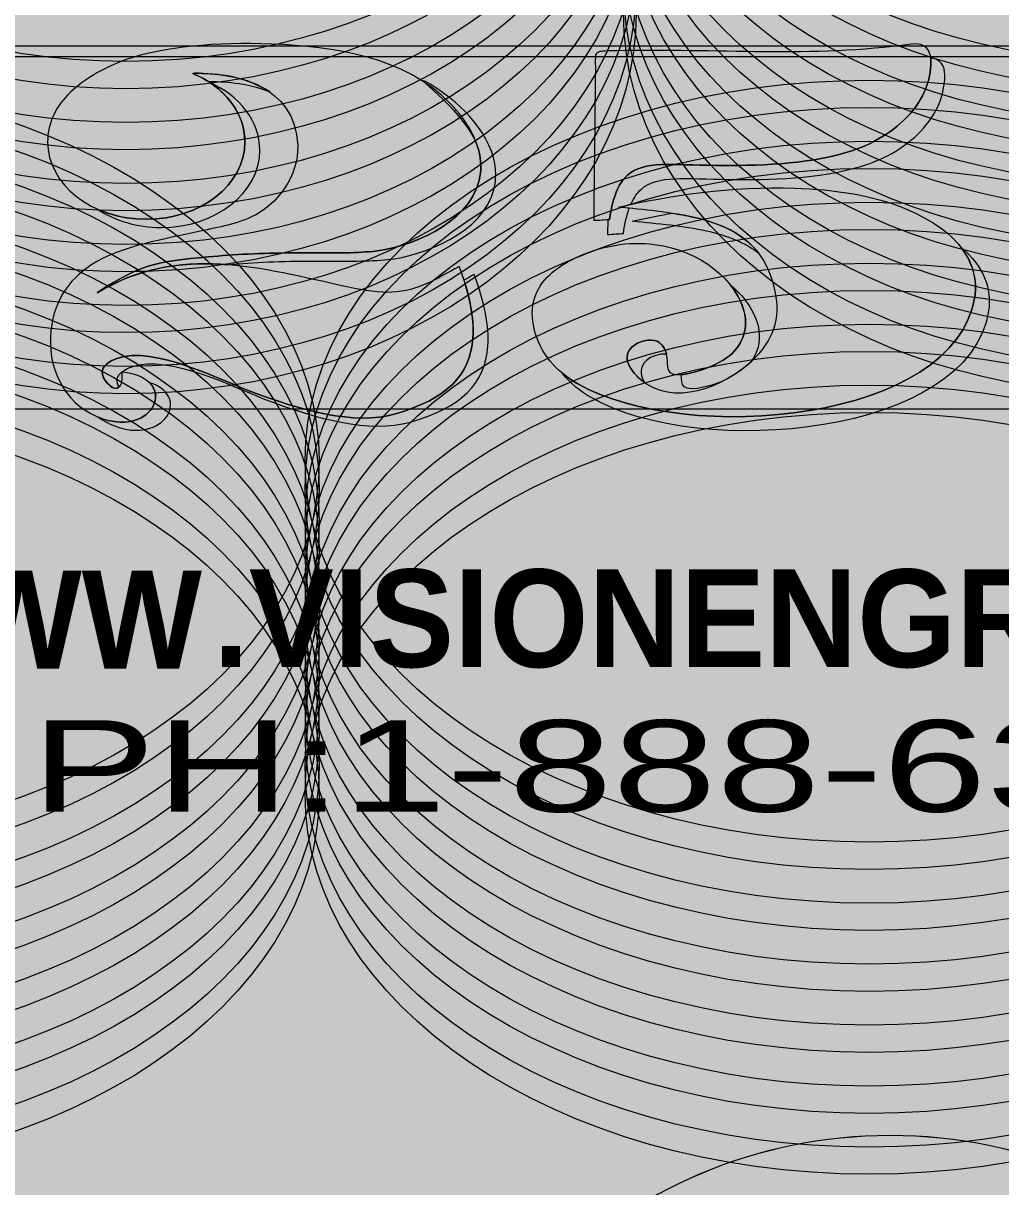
# Model space of a CAD drawing. Header units: inches. Extents: x 0 to 48, y -19.6 to 10.
# Drawn here: x 27.788 to 28.857, y -16.39 to -15.118 of the extents above; entities that cross this region are included whole.
import ezdxf

# ---------------------------------------------------------------- set-up
doc = ezdxf.new("R2010")
doc.units = ezdxf.units.IN
doc.header["$MEASUREMENT"] = 0
doc.layers.add('Layer 1', color=7, linetype='Continuous')

# ---------------------------------------------------------------- blocks, each defined once
blk = doc.blocks.new('block 2')
at = {"layer": 'Layer 1', "color": 254, "lineweight": 18, "true_color": 0xe6e7e8}
for points in [[(27.8997, -15.1602), (28.2081, -15.1602), (28.4581, -14.9738), (28.4581, -14.7438), (28.4581, -14.5138), (28.2081, -14.3273), (27.8997, -14.3273), (27.5913, -14.3273), (27.3413, -14.5138), (27.3413, -14.7438), (27.3413, -14.9738), (27.5913, -15.1602), (27.8997, -15.1602)], [(29.0025, -15.1602), (29.3109, -15.1602), (29.5609, -14.9738), (29.5609, -14.7438), (29.5609, -14.5138), (29.3109, -14.3273), (29.0025, -14.3273), (28.6941, -14.3273), (28.4441, -14.5138), (28.4441, -14.7438), (28.4441, -14.9738), (28.6941, -15.1602), (29.0025, -15.1602)], [(27.8997, -15.19), (28.2081, -15.19), (28.4581, -15.0036), (28.4581, -14.7736), (28.4581, -14.5436), (28.2081, -14.3571), (27.8997, -14.3571), (27.5913, -14.3571), (27.3413, -14.5436), (27.3413, -14.7736), (27.3413, -15.0036), (27.5913, -15.19), (27.8997, -15.19)], [(29.0025, -15.19), (29.3109, -15.19), (29.5609, -15.0036), (29.5609, -14.7736), (29.5609, -14.5436), (29.3109, -14.3571), (29.0025, -14.3571), (28.6941, -14.3571), (28.4441, -14.5436), (28.4441, -14.7736), (28.4441, -15.0036), (28.6941, -15.19), (29.0025, -15.19)], [(27.8997, -15.2269), (28.2081, -15.2269), (28.4581, -15.0405), (28.4581, -14.8104), (28.4581, -14.5804), (28.2081, -14.394), (27.8997, -14.394), (27.5913, -14.394), (27.3413, -14.5804), (27.3413, -14.8104), (27.3413, -15.0405), (27.5913, -15.2269), (27.8997, -15.2269)], [(29.0025, -15.2269), (29.3109, -15.2269), (29.5609, -15.0405), (29.5609, -14.8104), (29.5609, -14.5804), (29.3109, -14.394), (29.0025, -14.394), (28.6941, -14.394), (28.4441, -14.5804), (28.4441, -14.8104), (28.4441, -15.0405), (28.6941, -15.2269), (29.0025, -15.2269)], [(27.8997, -15.2567), (28.2081, -15.2567), (28.4581, -15.0703), (28.4581, -14.8402), (28.4581, -14.6102), (28.2081, -14.4238), (27.8997, -14.4238), (27.5913, -14.4238), (27.3413, -14.6102), (27.3413, -14.8402), (27.3413, -15.0703), (27.5913, -15.2567), (27.8997, -15.2567)], [(29.0025, -15.2567), (29.3109, -15.2567), (29.5609, -15.0703), (29.5609, -14.8402), (29.5609, -14.6102), (29.3109, -14.4238), (29.0025, -14.4238), (28.6941, -14.4238), (28.4441, -14.6102), (28.4441, -14.8402), (28.4441, -15.0703), (28.6941, -15.2567), (29.0025, -15.2567)], [(27.8997, -15.2936), (28.2081, -15.2936), (28.4581, -15.1071), (28.4581, -14.8771), (28.4581, -14.6471), (28.2081, -14.4607), (27.8997, -14.4607), (27.5913, -14.4607), (27.3413, -14.6471), (27.3413, -14.8771), (27.3413, -15.1071), (27.5913, -15.2936), (27.8997, -15.2936)], [(29.0025, -15.2936), (29.3109, -15.2936), (29.5609, -15.1071), (29.5609, -14.8771), (29.5609, -14.6471), (29.3109, -14.4607), (29.0025, -14.4607), (28.6941, -14.4607), (28.4441, -14.6471), (28.4441, -14.8771), (28.4441, -15.1071), (28.6941, -15.2936), (29.0025, -15.2936)], [(27.8997, -15.3234), (28.2081, -15.3234), (28.4581, -15.1369), (28.4581, -14.9069), (28.4581, -14.6769), (28.2081, -14.4904), (27.8997, -14.4904), (27.5913, -14.4904), (27.3413, -14.6769), (27.3413, -14.9069), (27.3413, -15.1369), (27.5913, -15.3234), (27.8997, -15.3234)], [(29.0025, -15.3234), (29.3109, -15.3234), (29.5609, -15.1369), (29.5609, -14.9069), (29.5609, -14.6769), (29.3109, -14.4904), (29.0025, -14.4904), (28.6941, -14.4904), (28.4441, -14.6769), (28.4441, -14.9069), (28.4441, -15.1369), (28.6941, -15.3234), (29.0025, -15.3234)], [(27.8997, -15.3603), (28.2081, -15.3603), (28.4581, -15.1738), (28.4581, -14.9438), (28.4581, -14.7138), (28.2081, -14.5273), (27.8997, -14.5273), (27.5913, -14.5273), (27.3413, -14.7138), (27.3413, -14.9438), (27.3413, -15.1738), (27.5913, -15.3603), (27.8997, -15.3603)], [(29.0025, -15.3603), (29.3109, -15.3603), (29.5609, -15.1738), (29.5609, -14.9438), (29.5609, -14.7138), (29.3109, -14.5273), (29.0025, -14.5273), (28.6941, -14.5273), (28.4441, -14.7138), (28.4441, -14.9438), (28.4441, -15.1738), (28.6941, -15.3603), (29.0025, -15.3603)], [(27.8997, -15.3901), (28.2081, -15.3901), (28.4581, -15.2036), (28.4581, -14.9736), (28.4581, -14.7436), (28.2081, -14.5571), (27.8997, -14.5571), (27.5913, -14.5571), (27.3413, -14.7436), (27.3413, -14.9736), (27.3413, -15.2036), (27.5913, -15.3901), (27.8997, -15.3901)], [(29.0025, -15.3901), (29.3109, -15.3901), (29.5609, -15.2036), (29.5609, -14.9736), (29.5609, -14.7436), (29.3109, -14.5571), (29.0025, -14.5571), (28.6941, -14.5571), (28.4441, -14.7436), (28.4441, -14.9736), (28.4441, -15.2036), (28.6941, -15.3901), (29.0025, -15.3901)], [(27.8997, -15.4269), (28.2081, -15.4269), (28.4581, -15.2405), (28.4581, -15.0105), (28.4581, -14.7805), (28.2081, -14.594), (27.8997, -14.594), (27.5913, -14.594), (27.3413, -14.7805), (27.3413, -15.0105), (27.3413, -15.2405), (27.5913, -15.4269), (27.8997, -15.4269)], [(29.0025, -15.4269), (29.3109, -15.4269), (29.5609, -15.2405), (29.5609, -15.0105), (29.5609, -14.7805), (29.3109, -14.594), (29.0025, -14.594), (28.6941, -14.594), (28.4441, -14.7805), (28.4441, -15.0105), (28.4441, -15.2405), (28.6941, -15.4269), (29.0025, -15.4269)], [(27.8997, -15.4567), (28.2081, -15.4567), (28.4581, -15.2703), (28.4581, -15.0403), (28.4581, -14.8103), (28.2081, -14.6238), (27.8997, -14.6238), (27.5913, -14.6238), (27.3413, -14.8103), (27.3413, -15.0403), (27.3413, -15.2703), (27.5913, -15.4567), (27.8997, -15.4567)], [(29.0025, -15.4567), (29.3109, -15.4567), (29.5609, -15.2703), (29.5609, -15.0403), (29.5609, -14.8103), (29.3109, -14.6238), (29.0025, -14.6238), (28.6941, -14.6238), (28.4441, -14.8103), (28.4441, -15.0403), (28.4441, -15.2703), (28.6941, -15.4567), (29.0025, -15.4567)], [(27.8997, -15.4936), (28.2081, -15.4936), (28.4581, -15.3072), (28.4581, -15.0772), (28.4581, -14.8472), (28.2081, -14.6607), (27.8997, -14.6607), (27.5913, -14.6607), (27.3413, -14.8472), (27.3413, -15.0772), (27.3413, -15.3072), (27.5913, -15.4936), (27.8997, -15.4936)], [(29.0025, -15.4936), (29.3109, -15.4936), (29.5609, -15.3072), (29.5609, -15.0772), (29.5609, -14.8472), (29.3109, -14.6607), (29.0025, -14.6607), (28.6941, -14.6607), (28.4441, -14.8472), (28.4441, -15.0772), (28.4441, -15.3072), (28.6941, -15.4936), (29.0025, -15.4936)], [(27.8997, -15.5234), (28.2081, -15.5234), (28.4581, -15.337), (28.4581, -15.1069), (28.4581, -14.8769), (28.2081, -14.6905), (27.8997, -14.6905), (27.5913, -14.6905), (27.3413, -14.8769), (27.3413, -15.1069), (27.3413, -15.337), (27.5913, -15.5234), (27.8997, -15.5234)], [(29.0025, -15.5234), (29.3109, -15.5234), (29.5609, -15.337), (29.5609, -15.1069), (29.5609, -14.8769), (29.3109, -14.6905), (29.0025, -14.6905), (28.6941, -14.6905), (28.4441, -14.8769), (28.4441, -15.1069), (28.4441, -15.337), (28.6941, -15.5234), (29.0025, -15.5234)], [(27.4942, -16.0137), (27.835, -16.0137), (28.1113, -15.8272), (28.1113, -15.5972), (28.1113, -15.3672), (27.835, -15.1807), (27.4942, -15.1807), (27.1534, -15.1807), (26.8771, -15.3672), (26.8771, -15.5972), (26.8771, -15.8272), (27.1534, -16.0137), (27.4942, -16.0137)], [(28.7129, -16.0137), (29.0537, -16.0137), (29.3299, -15.8272), (29.3299, -15.5972), (29.3299, -15.3672), (29.0537, -15.1807), (28.7129, -15.1807), (28.3721, -15.1807), (28.0958, -15.3672), (28.0958, -15.5972), (28.0958, -15.8272), (28.3721, -16.0137), (28.7129, -16.0137)], [(27.4942, -16.0435), (27.835, -16.0435), (28.1113, -15.857), (28.1113, -15.627), (28.1113, -15.397), (27.835, -15.2105), (27.4942, -15.2105), (27.1534, -15.2105), (26.8771, -15.397), (26.8771, -15.627), (26.8771, -15.857), (27.1534, -16.0435), (27.4942, -16.0435)], [(28.7129, -16.0435), (29.0537, -16.0435), (29.3299, -15.857), (29.3299, -15.627), (29.3299, -15.397), (29.0537, -15.2105), (28.7129, -15.2105), (28.3721, -15.2105), (28.0958, -15.397), (28.0958, -15.627), (28.0958, -15.857), (28.3721, -16.0435), (28.7129, -16.0435)], [(27.4942, -16.0804), (27.835, -16.0804), (28.1113, -15.8939), (28.1113, -15.6639), (28.1113, -15.4339), (27.835, -15.2474), (27.4942, -15.2474), (27.1534, -15.2474), (26.8771, -15.4339), (26.8771, -15.6639), (26.8771, -15.8939), (27.1534, -16.0804), (27.4942, -16.0804)], [(28.7129, -16.0804), (29.0537, -16.0804), (29.3299, -15.8939), (29.3299, -15.6639), (29.3299, -15.4339), (29.0537, -15.2474), (28.7129, -15.2474), (28.3721, -15.2474), (28.0958, -15.4339), (28.0958, -15.6639), (28.0958, -15.8939), (28.3721, -16.0804), (28.7129, -16.0804)], [(27.4942, -16.1101), (27.835, -16.1101), (28.1113, -15.9237), (28.1113, -15.6937), (28.1113, -15.4637), (27.835, -15.2772), (27.4942, -15.2772), (27.1534, -15.2772), (26.8771, -15.4637), (26.8771, -15.6937), (26.8771, -15.9237), (27.1534, -16.1101), (27.4942, -16.1101)], [(28.7129, -16.1101), (29.0537, -16.1101), (29.3299, -15.9237), (29.3299, -15.6937), (29.3299, -15.4637), (29.0537, -15.2772), (28.7129, -15.2772), (28.3721, -15.2772), (28.0958, -15.4637), (28.0958, -15.6937), (28.0958, -15.9237), (28.3721, -16.1101), (28.7129, -16.1101)], [(27.4942, -16.147), (27.835, -16.147), (28.1113, -15.9606), (28.1113, -15.7306), (28.1113, -15.5006), (27.835, -15.3141), (27.4942, -15.3141), (27.1534, -15.3141), (26.8771, -15.5006), (26.8771, -15.7306), (26.8771, -15.9606), (27.1534, -16.147), (27.4942, -16.147)], [(28.7129, -16.147), (29.0537, -16.147), (29.3299, -15.9606), (29.3299, -15.7306), (29.3299, -15.5006), (29.0537, -15.3141), (28.7129, -15.3141), (28.3721, -15.3141), (28.0958, -15.5006), (28.0958, -15.7306), (28.0958, -15.9606), (28.3721, -16.147), (28.7129, -16.147)], [(27.4942, -16.1768), (27.835, -16.1768), (28.1113, -15.9904), (28.1113, -15.7604), (28.1113, -15.5303), (27.835, -15.3439), (27.4942, -15.3439), (27.1534, -15.3439), (26.8771, -15.5303), (26.8771, -15.7604), (26.8771, -15.9904), (27.1534, -16.1768), (27.4942, -16.1768)], [(28.7129, -16.1768), (29.0537, -16.1768), (29.3299, -15.9904), (29.3299, -15.7604), (29.3299, -15.5303), (29.0537, -15.3439), (28.7129, -15.3439), (28.3721, -15.3439), (28.0958, -15.5303), (28.0958, -15.7604), (28.0958, -15.9904), (28.3721, -16.1768), (28.7129, -16.1768)], [(27.4942, -16.2137), (27.835, -16.2137), (28.1113, -16.0272), (28.1113, -15.7972), (28.1113, -15.5672), (27.835, -15.3808), (27.4942, -15.3808), (27.1534, -15.3808), (26.8771, -15.5672), (26.8771, -15.7972), (26.8771, -16.0272), (27.1534, -16.2137), (27.4942, -16.2137)], [(28.7129, -16.2137), (29.0537, -16.2137), (29.3299, -16.0272), (29.3299, -15.7972), (29.3299, -15.5672), (29.0537, -15.3808), (28.7129, -15.3808), (28.3721, -15.3808), (28.0958, -15.5672), (28.0958, -15.7972), (28.0958, -16.0272), (28.3721, -16.2137), (28.7129, -16.2137)], [(27.4942, -16.2435), (27.835, -16.2435), (28.1113, -16.057), (28.1113, -15.827), (28.1113, -15.597), (27.835, -15.4106), (27.4942, -15.4106), (27.1534, -15.4106), (26.8771, -15.597), (26.8771, -15.827), (26.8771, -16.057), (27.1534, -16.2435), (27.4942, -16.2435)], [(28.7129, -16.2435), (29.0537, -16.2435), (29.3299, -16.057), (29.3299, -15.827), (29.3299, -15.597), (29.0537, -15.4106), (28.7129, -15.4106), (28.3721, -15.4106), (28.0958, -15.597), (28.0958, -15.827), (28.0958, -16.057), (28.3721, -16.2435), (28.7129, -16.2435)], [(27.4942, -16.2804), (27.835, -16.2804), (28.1113, -16.0939), (28.1113, -15.8639), (28.1113, -15.6339), (27.835, -15.4475), (27.4942, -15.4475), (27.1534, -15.4475), (26.8771, -15.6339), (26.8771, -15.8639), (26.8771, -16.0939), (27.1534, -16.2804), (27.4942, -16.2804)], [(28.7129, -16.2804), (29.0537, -16.2804), (29.3299, -16.0939), (29.3299, -15.8639), (29.3299, -15.6339), (29.0537, -15.4475), (28.7129, -15.4475), (28.3721, -15.4475), (28.0958, -15.6339), (28.0958, -15.8639), (28.0958, -16.0939), (28.3721, -16.2804), (28.7129, -16.2804)], [(27.4942, -16.3102), (27.835, -16.3102), (28.1113, -16.1237), (28.1113, -15.8937), (28.1113, -15.6637), (27.835, -15.4772), (27.4942, -15.4772), (27.1534, -15.4772), (26.8771, -15.6637), (26.8771, -15.8937), (26.8771, -16.1237), (27.1534, -16.3102), (27.4942, -16.3102)], [(28.7129, -16.3102), (29.0537, -16.3102), (29.3299, -16.1237), (29.3299, -15.8937), (29.3299, -15.6637), (29.0537, -15.4772), (28.7129, -15.4772), (28.3721, -15.4772), (28.0958, -15.6637), (28.0958, -15.8937), (28.0958, -16.1237), (28.3721, -16.3102), (28.7129, -16.3102)], [(27.4942, -16.3471), (27.835, -16.3471), (28.1113, -16.1606), (28.1113, -15.9306), (28.1113, -15.7006), (27.835, -15.5141), (27.4942, -15.5141), (27.1534, -15.5141), (26.8771, -15.7006), (26.8771, -15.9306), (26.8771, -16.1606), (27.1534, -16.3471), (27.4942, -16.3471)], [(28.7129, -16.3471), (29.0537, -16.3471), (29.3299, -16.1606), (29.3299, -15.9306), (29.3299, -15.7006), (29.0537, -15.5141), (28.7129, -15.5141), (28.3721, -15.5141), (28.0958, -15.7006), (28.0958, -15.9306), (28.0958, -16.1606), (28.3721, -16.3471), (28.7129, -16.3471)], [(27.4942, -16.3768), (27.835, -16.3768), (28.1113, -16.1904), (28.1113, -15.9604), (28.1113, -15.7304), (27.835, -15.5439), (27.4942, -15.5439), (27.1534, -15.5439), (26.8771, -15.7304), (26.8771, -15.9604), (26.8771, -16.1904), (27.1534, -16.3768), (27.4942, -16.3768)], [(28.7129, -16.3768), (29.0537, -16.3768), (29.3299, -16.1904), (29.3299, -15.9604), (29.3299, -15.7304), (29.0537, -15.5439), (28.7129, -15.5439), (28.3721, -15.5439), (28.0958, -15.7304), (28.0958, -15.9604), (28.0958, -16.1904), (28.3721, -16.3768), (28.7129, -16.3768)]]:
    blk.add_open_spline(points, degree=3, knots=[0, 0, 0, 0, 1, 1, 1, 2, 2, 2, 3, 3, 3, 4, 4, 4, 4], dxfattribs=at)
at = {"layer": 'Layer 1', "lineweight": 0}
blk.add_open_spline([(27.7048, -15.1436), (27.7048, -15.1436), (35.7181, -15.1436), (35.7181, -15.1436), (35.9061, -15.1436), (36.0599, -15.2954), (36.0599, -15.4808), (36.0599, -15.4808), (36.0599, -15.8772), (36.0599, -15.8772), (36.0599, -15.6917), (35.9061, -15.54), (35.7181, -15.54), (35.7181, -15.54), (27.7048, -15.54), (27.7048, -15.54), (27.5168, -15.54), (27.3631, -15.6917), (27.3631, -15.8772), (27.3631, -15.8772), (27.3631, -15.4808), (27.3631, -15.4808), (27.3631, -15.2954), (27.5168, -15.1436), (27.7048, -15.1436)], degree=3, knots=[0, 0, 0, 0, 1, 1, 1, 2, 2, 2, 3, 3, 3, 4, 4, 4, 5, 5, 5, 6, 6, 6, 7, 7, 7, 8, 8, 8, 8], dxfattribs=at)

msp = doc.modelspace()

# ---------------------------------------------------------------- hatches: boundary and pattern name
at = {"layer": 'Layer 1', "true_color": 0x004723}
h = msp.add_hatch(color=118, dxfattribs=at)
edge = h.paths.add_edge_path()
edge.add_spline(control_points=[(27.2193, -14.9493), (30.2141, -14.9493), (33.2089, -14.9493), (36.2037, -14.9493), (36.3793, -16.1538), (36.379, -17.4149), (36.2037, -18.7311), (33.2089, -18.7311), (30.2141, -18.7311), (27.2193, -18.7311), (27.044, -17.4149), (27.0437, -16.1538), (27.2193, -14.9493)], knot_values=[0, 0, 0, 0, 0.013889, 0.013889, 0.013889, 0.027778, 0.027778, 0.027778, 0.041667, 0.041667, 0.041667, 0.055556, 0.055556, 0.055556, 0.055556], degree=3, periodic=0)
edge.add_line((27.2193, -14.9493), (27.2193, -14.9493))
h = msp.add_hatch(color=118, dxfattribs=at)
edge = h.paths.add_edge_path()
edge.add_spline(control_points=[(27.7048, -15.1436), (27.7048, -15.1436), (35.7181, -15.1436), (35.7181, -15.1436), (35.9061, -15.1436), (36.0599, -15.2954), (36.0599, -15.4808), (36.0599, -15.4808), (36.0599, -15.8772), (36.0599, -15.8772), (36.0599, -15.6917), (35.9061, -15.54), (35.7181, -15.54), (35.7181, -15.54), (27.7048, -15.54), (27.7048, -15.54), (27.5168, -15.54), (27.3631, -15.6917), (27.3631, -15.8772), (27.3631, -15.8772), (27.3631, -15.4808), (27.3631, -15.4808), (27.3631, -15.2954), (27.5168, -15.1436), (27.7048, -15.1436)], knot_values=[0, 0, 0, 0, 0.013889, 0.013889, 0.013889, 0.027778, 0.027778, 0.027778, 0.041667, 0.041667, 0.041667, 0.055556, 0.055556, 0.055556, 0.069444, 0.069444, 0.069444, 0.083333, 0.083333, 0.083333, 0.097222, 0.097222, 0.097222, 0.111111, 0.111111, 0.111111, 0.111111], degree=3, periodic=0)
edge.add_line((27.7048, -15.1436), (27.7048, -15.1436))
at = {"layer": 'Layer 1', "true_color": 0xe6e7e8}
h = msp.add_hatch(color=254, dxfattribs=at)
edge = h.paths.add_edge_path()
edge.add_spline(control_points=[(27.4102, -15.1551), (30.2777, -15.1551), (33.1452, -15.1551), (36.0127, -15.1551), (36.1809, -16.2286), (36.1806, -17.3523), (36.0127, -18.5253), (33.1452, -18.5253), (30.2777, -18.5253), (27.4102, -18.5253), (27.2423, -17.3523), (27.242, -16.2286), (27.4102, -15.1551)], knot_values=[0, 0, 0, 0, 0.013889, 0.013889, 0.013889, 0.027778, 0.027778, 0.027778, 0.041667, 0.041667, 0.041667, 0.055556, 0.055556, 0.055556, 0.055556], degree=3, periodic=0)
edge.add_line((27.4102, -15.1551), (27.4102, -15.1551))
at = {"layer": 'Layer 1', "true_color": 0x231f20}
h = msp.add_hatch(color=250, dxfattribs=at)
edge = h.paths.add_edge_path()
edge.add_spline(control_points=[(28.4969, -15.3261), (28.4817, -15.3288), (28.4672, -15.3318), (28.4538, -15.3349), (28.4819, -15.3378), (28.5099, -15.3401), (28.535, -15.3457), (28.557, -15.3505), (28.5768, -15.3579), (28.5924, -15.3703), (28.5756, -15.3481), (28.5498, -15.3369), (28.5199, -15.3303), (28.5125, -15.3286), (28.5048, -15.3273), (28.4969, -15.3261)], knot_values=[0, 0, 0, 0, 1, 1, 1, 2, 2, 2, 3, 3, 3, 4, 4, 4, 5, 5, 5, 5], degree=3, periodic=1)
edge = h.paths.add_edge_path()
edge.add_spline(control_points=[(28.3775, -15.5012), (28.386, -15.5122), (28.3969, -15.521), (28.4095, -15.5281), (28.5278, -15.5955), (28.8224, -15.5702), (28.8436, -15.433), (28.8473, -15.4087), (28.8383, -15.384), (28.813, -15.3629), (28.8267, -15.3802), (28.8313, -15.399), (28.8284, -15.4176), (28.8073, -15.5548), (28.5126, -15.5801), (28.3944, -15.5127), (28.3883, -15.5093), (28.3827, -15.5055), (28.3775, -15.5012)], knot_values=[0, 0, 0, 0, 1, 1, 1, 2, 2, 2, 3, 3, 3, 4, 4, 4, 5, 5, 5, 6, 6, 6, 6], degree=3, periodic=1)
edge = h.paths.add_edge_path()
edge.add_spline(control_points=[(28.5334, -15.5161), (28.5391, -15.5147), (28.5448, -15.513), (28.5502, -15.511), (28.5604, -15.5061), (28.57, -15.4999), (28.5782, -15.4933), (28.58, -15.4919), (28.5817, -15.4904), (28.5834, -15.4888), (28.5913, -15.4786), (28.594, -15.4667), (28.5923, -15.4545), (28.5899, -15.4371), (28.5787, -15.4192), (28.5614, -15.4047), (28.57, -15.4156), (28.5756, -15.4275), (28.5772, -15.4391), (28.5797, -15.4571), (28.5727, -15.4745), (28.5533, -15.4867), (28.5431, -15.4931), (28.5308, -15.4977), (28.5183, -15.5006), (28.5139, -15.5017), (28.5103, -15.5023), (28.5073, -15.5026), (28.508, -15.5138), (28.5071, -15.5224), (28.5334, -15.5161)], knot_values=[0, 0, 0, 0, 1, 1, 1, 2, 2, 2, 3, 3, 3, 4, 4, 4, 5, 5, 5, 6, 6, 6, 7, 7, 7, 8, 8, 8, 9, 9, 9, 10, 10, 10, 10], degree=3, periodic=1)
edge = h.paths.add_edge_path()
edge.add_spline(control_points=[(28.4267, -15.3493), (28.4267, -15.3493), (28.4269, -15.333), (28.4269, -15.333), (28.4269, -15.333), (28.429, -15.3329), (28.429, -15.3329), (28.431, -15.319), (28.4338, -15.3082), (28.4376, -15.2999), (28.4406, -15.2933), (28.4443, -15.2883), (28.4486, -15.2844), (28.4666, -15.2685), (28.4967, -15.2734), (28.5447, -15.2738), (28.5891, -15.2742), (28.6428, -15.2733), (28.6888, -15.2595), (28.7157, -15.2515), (28.7407, -15.2369), (28.7578, -15.2173), (28.7718, -15.2012), (28.7805, -15.1818), (28.7805, -15.1599), (28.7805, -15.1587), (28.7805, -15.1576), (28.7803, -15.1565), (28.7914, -15.1573), (28.7957, -15.1655), (28.7957, -15.1753), (28.7956, -15.1972), (28.7869, -15.2167), (28.7729, -15.2327), (28.7558, -15.2523), (28.7308, -15.2669), (28.7039, -15.275), (28.6579, -15.2887), (28.6042, -15.2897), (28.5598, -15.2892), (28.5119, -15.2888), (28.4818, -15.2839), (28.4638, -15.2998), (28.4594, -15.3037), (28.4558, -15.3087), (28.4528, -15.3153), (28.4528, -15.3153), (28.4522, -15.3164), (28.4522, -15.3164), (28.4476, -15.3174), (28.443, -15.3185), (28.4386, -15.3195), (28.4386, -15.3195), (28.4505, -15.3207), (28.4505, -15.3207), (28.4478, -15.3281), (28.4457, -15.3372), (28.4441, -15.3484), (28.4414, -15.3484), (28.4386, -15.3486), (28.4359, -15.3488), (28.4328, -15.349), (28.4298, -15.3493), (28.4267, -15.3493)], knot_values=[0, 0, 0, 0, 1, 1, 1, 2, 2, 2, 3, 3, 3, 4, 4, 4, 5, 5, 5, 6, 6, 6, 7, 7, 7, 8, 8, 8, 9, 9, 9, 10, 10, 10, 11, 11, 11, 12, 12, 12, 13, 13, 13, 14, 14, 14, 15, 15, 15, 16, 16, 16, 17, 17, 17, 18, 18, 18, 19, 19, 19, 20, 20, 20, 21, 21, 21, 21], degree=3, periodic=1)
edge = h.paths.add_edge_path()
edge.add_spline(control_points=[(28.4673, -15.5114), (28.4541, -15.4907), (28.477, -15.4788), (28.4912, -15.4802), (28.4902, -15.4757), (28.4881, -15.4712), (28.4833, -15.4674), (28.472, -15.4584), (28.4313, -15.4727), (28.456, -15.5011), (28.4595, -15.5052), (28.4633, -15.5086), (28.4673, -15.5114)], knot_values=[0, 0, 0, 0, 0.013889, 0.013889, 0.013889, 0.027778, 0.027778, 0.027778, 0.041667, 0.041667, 0.041667, 0.055556, 0.055556, 0.055556, 0.055556], degree=3, periodic=0)
edge.add_line((28.4673, -15.5114), (28.4673, -15.5114))
h = msp.add_hatch(color=250, dxfattribs=at)
edge = h.paths.add_edge_path()
edge.add_spline(control_points=[(27.9256, -15.5114), (27.9476, -15.518), (27.9526, -15.5335), (27.946, -15.5459), (27.939, -15.5592), (27.9184, -15.5689), (27.8913, -15.56), (27.8834, -15.5574), (27.8762, -15.5537), (27.8698, -15.5492), (27.8715, -15.5499), (27.8732, -15.5505), (27.875, -15.5511), (27.9021, -15.56), (27.9226, -15.5503), (27.9297, -15.537), (27.9341, -15.5286), (27.9333, -15.5189), (27.9256, -15.5114)], knot_values=[0, 0, 0, 0, 1, 1, 1, 2, 2, 2, 3, 3, 3, 4, 4, 4, 5, 5, 5, 6, 6, 6, 6], degree=3, periodic=1)
edge = h.paths.add_edge_path()
edge.add_spline(control_points=[(28.2697, -15.3993), (28.2734, -15.3973), (28.2771, -15.3952), (28.281, -15.3932), (28.2921, -15.4238), (28.2973, -15.4496), (28.2959, -15.4714), (28.2932, -15.5121), (28.2669, -15.5384), (28.2111, -15.5544), (28.1661, -15.5673), (28.1076, -15.5506), (28.0512, -15.5293), (28.0233, -15.5187), (27.9462, -15.4791), (27.9063, -15.4939), (27.9003, -15.4961), (27.8877, -15.5021), (27.8905, -15.5116), (27.8909, -15.513), (27.8916, -15.5146), (27.8924, -15.5161), (27.8871, -15.5216), (27.8766, -15.5111), (27.8741, -15.5026), (27.8713, -15.4932), (27.8839, -15.4871), (27.8899, -15.4849), (27.9298, -15.4702), (28.0069, -15.5098), (28.0348, -15.5204), (28.0912, -15.5417), (28.1497, -15.5584), (28.1947, -15.5455), (28.2505, -15.5295), (28.2768, -15.5032), (28.2795, -15.4624), (28.2807, -15.4444), (28.2773, -15.4234), (28.2697, -15.3993)], knot_values=[0, 0, 0, 0, 1, 1, 1, 2, 2, 2, 3, 3, 3, 4, 4, 4, 5, 5, 5, 6, 6, 6, 7, 7, 7, 8, 8, 8, 9, 9, 9, 10, 10, 10, 11, 11, 11, 12, 12, 12, 13, 13, 13, 13], degree=3, periodic=1)
edge = h.paths.add_edge_path()
edge.add_spline(control_points=[(28.2276, -15.1822), (28.2537, -15.1962), (28.2921, -15.2281), (28.3019, -15.2653), (28.3051, -15.2777), (28.3051, -15.289), (28.3027, -15.2993), (28.291, -15.3479), (28.2243, -15.373), (28.1864, -15.3768), (28.1649, -15.3789), (28.1437, -15.3784), (28.112, -15.3784), (28.0752, -15.3784), (28.0461, -15.3793), (28.017, -15.3819), (28.017, -15.3819), (28.0112, -15.3824), (28.0112, -15.3824), (27.9632, -15.3786), (27.9163, -15.3846), (27.8683, -15.4132), (27.9199, -15.3784), (27.9406, -15.3784), (28.0006, -15.373), (28.0297, -15.3704), (28.0588, -15.3695), (28.0957, -15.3695), (28.1274, -15.3695), (28.1485, -15.37), (28.17, -15.3678), (28.2079, -15.3641), (28.2746, -15.339), (28.2863, -15.2904), (28.2887, -15.2801), (28.2888, -15.2688), (28.2855, -15.2564), (28.2755, -15.2184), (28.2119, -15.1738), (28.2276, -15.1822)], knot_values=[0, 0, 0, 0, 1, 1, 1, 2, 2, 2, 3, 3, 3, 4, 4, 4, 5, 5, 5, 6, 6, 6, 7, 7, 7, 8, 8, 8, 9, 9, 9, 10, 10, 10, 11, 11, 11, 12, 12, 12, 13, 13, 13, 13], degree=3, periodic=1)
edge = h.paths.add_edge_path()
edge.add_spline(control_points=[(27.9915, -15.1832), (28.0243, -15.1978), (28.0464, -15.2254), (28.0464, -15.2571), (28.0464, -15.3039), (27.998, -15.3418), (27.9384, -15.3417), (27.912, -15.3417), (27.8879, -15.3343), (27.8691, -15.3219), (27.8848, -15.3288), (27.9028, -15.3328), (27.9221, -15.3328), (27.9817, -15.3329), (28.03, -15.2949), (28.03, -15.2481), (28.0301, -15.2221), (28.0151, -15.1988), (27.9915, -15.1832)], knot_values=[0, 0, 0, 0, 1, 1, 1, 2, 2, 2, 3, 3, 3, 4, 4, 4, 5, 5, 5, 6, 6, 6, 6], degree=3, periodic=1)
edge = h.paths.add_edge_path()
edge.add_spline(control_points=[(28.0573, -15.1936), (28.036, -15.1845), (28.0112, -15.1821), (27.9912, -15.182), (27.9912, -15.182), (27.9901, -15.1822), (27.9901, -15.1822), (27.9848, -15.1789), (27.9792, -15.176), (27.9732, -15.1734), (27.9738, -15.1733), (27.9743, -15.1732), (27.9748, -15.1731), (28.0003, -15.1731), (28.0335, -15.1771), (28.0573, -15.1936)], knot_values=[0, 0, 0, 0, 0.013889, 0.013889, 0.013889, 0.027778, 0.027778, 0.027778, 0.041667, 0.041667, 0.041667, 0.055556, 0.055556, 0.055556, 0.069444, 0.069444, 0.069444, 0.069444], degree=3, periodic=0)
edge.add_line((28.0573, -15.1936), (28.0573, -15.1936))
h = msp.add_hatch(color=250, dxfattribs=at)
edge = h.paths.add_edge_path()
edge.add_spline(control_points=[(28.7362, -16.3926), (28.9996, -16.3926), (29.2131, -16.6061), (29.2131, -16.8695), (29.2131, -17.1328), (28.9996, -17.3463), (28.7362, -17.3463), (28.4729, -17.3463), (28.2594, -17.1328), (28.2594, -16.8695), (28.2594, -16.6061), (28.4729, -16.3926), (28.7362, -16.3926)], knot_values=[0, 0, 0, 0, 1, 1, 1, 2, 2, 2, 3, 3, 3, 4, 4, 4, 4], degree=3, periodic=1)
edge = h.paths.add_edge_path()
edge.add_spline(control_points=[(28.7362, -16.3345), (29.0317, -16.3345), (29.2712, -16.574), (29.2712, -16.8695), (29.2712, -17.1649), (29.0317, -17.4044), (28.7362, -17.4044), (28.4408, -17.4044), (28.2013, -17.1649), (28.2013, -16.8695), (28.2013, -16.574), (28.4408, -16.3345), (28.7362, -16.3345)], knot_values=[0, 0, 0, 0, 1, 1, 1, 2, 2, 2, 3, 3, 3, 4, 4, 4, 4], degree=3, periodic=1)

# ---------------------------------------------------------------- linework, layer by layer
at = {"layer": 'Layer 1', "lineweight": 0}
for points, knots in [([(27.2193, -14.9493), (30.2141, -14.9493), (33.2089, -14.9493), (36.2037, -14.9493), (36.3793, -16.1538), (36.379, -17.4149), (36.2037, -18.7311), (33.2089, -18.7311), (30.2141, -18.7311), (27.2193, -18.7311), (27.044, -17.4149), (27.0437, -16.1538), (27.2193, -14.9493)], [0, 0, 0, 0, 1, 1, 1, 2, 2, 2, 3, 3, 3, 4, 4, 4, 4]), ([(27.7048, -15.1436), (27.7048, -15.1436), (35.7181, -15.1436), (35.7181, -15.1436), (35.9061, -15.1436), (36.0599, -15.2954), (36.0599, -15.4808), (36.0599, -15.4808), (36.0599, -15.8772), (36.0599, -15.8772), (36.0599, -15.6917), (35.9061, -15.54), (35.7181, -15.54), (35.7181, -15.54), (27.7048, -15.54), (27.7048, -15.54), (27.5168, -15.54), (27.3631, -15.6917), (27.3631, -15.8772), (27.3631, -15.8772), (27.3631, -15.4808), (27.3631, -15.4808), (27.3631, -15.2954), (27.5168, -15.1436), (27.7048, -15.1436)], [0, 0, 0, 0, 1, 1, 1, 2, 2, 2, 3, 3, 3, 4, 4, 4, 5, 5, 5, 6, 6, 6, 7, 7, 7, 8, 8, 8, 8]), ([(27.9732, -15.1734), (28.0071, -15.1877), (28.0301, -15.2158), (28.03, -15.2481), (28.03, -15.2949), (27.9817, -15.3329), (27.9221, -15.3328), (27.8625, -15.3328), (27.8142, -15.2948), (27.8142, -15.248), (27.8142, -15.2274), (27.8236, -15.2085), (27.8393, -15.1938), (27.8393, -15.1938), (27.8393, -15.1938), (27.8393, -15.1938), (27.8393, -15.1938), (27.8393, -15.1938), (27.8393, -15.1938), (27.8546, -15.1794), (27.8735, -15.1685), (27.8942, -15.1604), (27.9309, -15.146), (27.989, -15.1394), (28.0476, -15.1409), (28.1119, -15.1424), (28.1924, -15.1503), (28.2455, -15.1976), (28.2633, -15.2134), (28.2796, -15.2339), (28.2855, -15.2564), (28.2888, -15.2688), (28.2887, -15.2801), (28.2863, -15.2904), (28.2746, -15.339), (28.2079, -15.3641), (28.17, -15.3678), (28.1485, -15.37), (28.1274, -15.3695), (28.0957, -15.3695), (28.0588, -15.3695), (28.0297, -15.3704), (28.0006, -15.373), (27.9406, -15.3784), (27.9199, -15.3784), (27.8683, -15.4132), (27.9589, -15.3592), (28.0457, -15.3857), (28.1435, -15.407), (28.1612, -15.4108), (28.1779, -15.4133), (28.1909, -15.4126), (28.22, -15.411), (28.239, -15.3981), (28.2646, -15.3842), (28.2757, -15.4148), (28.281, -15.4407), (28.2795, -15.4624), (28.2768, -15.5032), (28.2505, -15.5295), (28.1947, -15.5455), (28.1497, -15.5584), (28.0912, -15.5417), (28.0348, -15.5204), (28.0069, -15.5098), (27.9298, -15.4702), (27.8899, -15.4849), (27.8839, -15.4871), (27.8713, -15.4932), (27.8741, -15.5026), (27.8766, -15.5114), (27.8878, -15.5223), (27.8929, -15.5155), (27.8948, -15.513), (27.8959, -15.5081), (27.8954, -15.4998), (27.929, -15.5033), (27.9375, -15.5223), (27.9297, -15.537), (27.9226, -15.5503), (27.9021, -15.56), (27.875, -15.5511), (27.8365, -15.5384), (27.8154, -15.5008), (27.8173, -15.4619), (27.8191, -15.4229), (27.8371, -15.3989), (27.8616, -15.3831), (27.8962, -15.3607), (27.9439, -15.3548), (27.9779, -15.3463), (27.9971, -15.3424), (28.0184, -15.3389), (28.0372, -15.3302), (28.0662, -15.3169), (28.0888, -15.2848), (28.0878, -15.2522), (28.0855, -15.185), (28.0187, -15.1731), (27.9748, -15.1731), (27.9743, -15.1732), (27.9738, -15.1733), (27.9732, -15.1734)], [0, 0, 0, 0, 1, 1, 1, 2, 2, 2, 3, 3, 3, 4, 4, 4, 5, 5, 5, 6, 6, 6, 7, 7, 7, 8, 8, 8, 9, 9, 9, 10, 10, 10, 11, 11, 11, 12, 12, 12, 13, 13, 13, 14, 14, 14, 15, 15, 15, 16, 16, 16, 17, 17, 17, 18, 18, 18, 19, 19, 19, 20, 20, 20, 21, 21, 21, 22, 22, 22, 23, 23, 23, 24, 24, 24, 25, 25, 25, 26, 26, 26, 27, 27, 27, 28, 28, 28, 29, 29, 29, 30, 30, 30, 31, 31, 31, 32, 32, 32, 33, 33, 33, 34, 34, 34, 34]), ([(28.4116, -15.3339), (28.4117, -15.3208), (28.4119, -15.3068), (28.412, -15.2938), (28.4122, -15.2786), (28.4124, -15.2635), (28.4126, -15.2484), (28.4128, -15.2225), (28.4131, -15.1967), (28.4134, -15.1708), (28.4136, -15.1568), (28.4121, -15.1518), (28.4169, -15.1499), (28.42, -15.1486), (28.426, -15.1487), (28.437, -15.1485), (28.5439, -15.146), (28.6511, -15.1565), (28.7589, -15.1413), (28.7747, -15.1391), (28.7806, -15.1483), (28.7805, -15.1599), (28.7805, -15.1818), (28.7718, -15.2012), (28.7578, -15.2173), (28.7407, -15.2369), (28.7157, -15.2515), (28.6888, -15.2595), (28.6428, -15.2733), (28.5891, -15.2742), (28.5447, -15.2738), (28.4967, -15.2734), (28.4666, -15.2685), (28.4486, -15.2844), (28.4443, -15.2883), (28.4406, -15.2933), (28.4376, -15.2999), (28.4338, -15.3082), (28.431, -15.319), (28.429, -15.3329), (28.4262, -15.3329), (28.4235, -15.3332), (28.4207, -15.3334), (28.4177, -15.3336), (28.4147, -15.3339), (28.4116, -15.3339)], [0, 0, 0, 0, 1, 1, 1, 2, 2, 2, 3, 3, 3, 4, 4, 4, 5, 5, 5, 6, 6, 6, 7, 7, 7, 8, 8, 8, 9, 9, 9, 10, 10, 10, 11, 11, 11, 12, 12, 12, 13, 13, 13, 14, 14, 14, 15, 15, 15, 15]), ([(27.4102, -15.1551), (30.2777, -15.1551), (33.1452, -15.1551), (36.0127, -15.1551), (36.1809, -16.2286), (36.1806, -17.3523), (36.0127, -18.5253), (33.1452, -18.5253), (30.2777, -18.5253), (27.4102, -18.5253), (27.2423, -17.3523), (27.242, -16.2286), (27.4102, -15.1551)], [0, 0, 0, 0, 1, 1, 1, 2, 2, 2, 3, 3, 3, 4, 4, 4, 4]), ([(28.4267, -15.3493), (28.4267, -15.3493), (28.4269, -15.333), (28.4269, -15.333), (28.4269, -15.333), (28.429, -15.3329), (28.429, -15.3329), (28.431, -15.319), (28.4338, -15.3082), (28.4376, -15.2999), (28.4406, -15.2933), (28.4443, -15.2883), (28.4486, -15.2844), (28.4666, -15.2685), (28.4967, -15.2734), (28.5447, -15.2738), (28.5891, -15.2742), (28.6428, -15.2733), (28.6888, -15.2595), (28.7157, -15.2515), (28.7407, -15.2369), (28.7578, -15.2173), (28.7718, -15.2012), (28.7805, -15.1818), (28.7805, -15.1599), (28.7805, -15.1587), (28.7805, -15.1576), (28.7803, -15.1565), (28.7914, -15.1573), (28.7957, -15.1655), (28.7957, -15.1753), (28.7956, -15.1972), (28.7869, -15.2167), (28.7729, -15.2327), (28.7558, -15.2523), (28.7308, -15.2669), (28.7039, -15.275), (28.6579, -15.2887), (28.6042, -15.2897), (28.5598, -15.2892), (28.5119, -15.2888), (28.4818, -15.2839), (28.4638, -15.2998), (28.4594, -15.3037), (28.4558, -15.3087), (28.4528, -15.3153), (28.4528, -15.3153), (28.4522, -15.3164), (28.4522, -15.3164), (28.4476, -15.3174), (28.443, -15.3185), (28.4386, -15.3195), (28.4386, -15.3195), (28.4505, -15.3207), (28.4505, -15.3207), (28.4478, -15.3281), (28.4457, -15.3372), (28.4441, -15.3484), (28.4414, -15.3484), (28.4386, -15.3486), (28.4359, -15.3488), (28.4328, -15.349), (28.4298, -15.3493), (28.4267, -15.3493)], [0, 0, 0, 0, 1, 1, 1, 2, 2, 2, 3, 3, 3, 4, 4, 4, 5, 5, 5, 6, 6, 6, 7, 7, 7, 8, 8, 8, 9, 9, 9, 10, 10, 10, 11, 11, 11, 12, 12, 12, 13, 13, 13, 14, 14, 14, 15, 15, 15, 16, 16, 16, 17, 17, 17, 18, 18, 18, 19, 19, 19, 20, 20, 20, 21, 21, 21, 21]), ([(28.2276, -15.1822), (28.2537, -15.1962), (28.2921, -15.2281), (28.3019, -15.2653), (28.3051, -15.2777), (28.3051, -15.289), (28.3027, -15.2993), (28.291, -15.3479), (28.2243, -15.373), (28.1864, -15.3768), (28.1649, -15.3789), (28.1437, -15.3784), (28.112, -15.3784), (28.0752, -15.3784), (28.0461, -15.3793), (28.017, -15.3819), (28.017, -15.3819), (28.0112, -15.3824), (28.0112, -15.3824), (27.9632, -15.3786), (27.9163, -15.3846), (27.8683, -15.4132), (27.9199, -15.3784), (27.9406, -15.3784), (28.0006, -15.373), (28.0297, -15.3704), (28.0588, -15.3695), (28.0957, -15.3695), (28.1274, -15.3695), (28.1485, -15.37), (28.17, -15.3678), (28.2079, -15.3641), (28.2746, -15.339), (28.2863, -15.2904), (28.2887, -15.2801), (28.2888, -15.2688), (28.2855, -15.2564), (28.2755, -15.2184), (28.2119, -15.1738), (28.2276, -15.1822)], [0, 0, 0, 0, 1, 1, 1, 2, 2, 2, 3, 3, 3, 4, 4, 4, 5, 5, 5, 6, 6, 6, 7, 7, 7, 8, 8, 8, 9, 9, 9, 10, 10, 10, 11, 11, 11, 12, 12, 12, 13, 13, 13, 13]), ([(28.0573, -15.1936), (28.036, -15.1845), (28.0112, -15.1821), (27.9912, -15.182), (27.9912, -15.182), (27.9901, -15.1822), (27.9901, -15.1822), (27.9848, -15.1789), (27.9792, -15.176), (27.9732, -15.1734), (27.9738, -15.1733), (27.9743, -15.1732), (27.9748, -15.1731), (28.0003, -15.1731), (28.0335, -15.1771), (28.0573, -15.1936)], [0, 0, 0, 0, 1, 1, 1, 2, 2, 2, 3, 3, 3, 4, 4, 4, 5, 5, 5, 5]), ([(27.9915, -15.1832), (28.0243, -15.1978), (28.0464, -15.2254), (28.0464, -15.2571), (28.0464, -15.3039), (27.998, -15.3418), (27.9384, -15.3417), (27.912, -15.3417), (27.8879, -15.3343), (27.8691, -15.3219), (27.8848, -15.3288), (27.9028, -15.3328), (27.9221, -15.3328), (27.9817, -15.3329), (28.03, -15.2949), (28.03, -15.2481), (28.0301, -15.2221), (28.0151, -15.1988), (27.9915, -15.1832)], [0, 0, 0, 0, 1, 1, 1, 2, 2, 2, 3, 3, 3, 4, 4, 4, 5, 5, 5, 6, 6, 6, 6]), ([(28.5183, -15.5006), (28.5308, -15.4977), (28.5431, -15.4931), (28.5533, -15.4867), (28.5727, -15.4745), (28.5797, -15.4571), (28.5772, -15.4391), (28.5727, -15.4064), (28.537, -15.3717), (28.4878, -15.3618), (28.4615, -15.3566), (28.4313, -15.3584), (28.3999, -15.3714), (28.3775, -15.3807), (28.3586, -15.3934), (28.3498, -15.4117), (28.3444, -15.4229), (28.3428, -15.4361), (28.3464, -15.452), (28.3529, -15.4801), (28.3708, -15.4993), (28.3944, -15.5127), (28.5126, -15.5801), (28.8073, -15.5548), (28.8284, -15.4176), (28.8338, -15.3823), (28.8124, -15.3463), (28.7537, -15.3216), (28.7183, -15.3067), (28.6756, -15.3), (28.6315, -15.2987), (28.5638, -15.2965), (28.4926, -15.3069), (28.4386, -15.3195), (28.4667, -15.3224), (28.4947, -15.3247), (28.5199, -15.3303), (28.5674, -15.3408), (28.6045, -15.3629), (28.612, -15.4223), (28.6155, -15.4505), (28.6004, -15.4754), (28.5782, -15.4933), (28.5448, -15.5203), (28.489, -15.539), (28.456, -15.5011), (28.4313, -15.4727), (28.472, -15.4584), (28.4833, -15.4674), (28.5033, -15.4833), (28.4766, -15.5107), (28.5183, -15.5006)], [0, 0, 0, 0, 1, 1, 1, 2, 2, 2, 3, 3, 3, 4, 4, 4, 5, 5, 5, 6, 6, 6, 7, 7, 7, 8, 8, 8, 9, 9, 9, 10, 10, 10, 11, 11, 11, 12, 12, 12, 13, 13, 13, 14, 14, 14, 15, 15, 15, 16, 16, 16, 17, 17, 17, 17]), ([(28.4969, -15.3261), (28.4817, -15.3288), (28.4672, -15.3318), (28.4538, -15.3349), (28.4819, -15.3378), (28.5099, -15.3401), (28.535, -15.3457), (28.557, -15.3505), (28.5768, -15.3579), (28.5924, -15.3703), (28.5756, -15.3481), (28.5498, -15.3369), (28.5199, -15.3303), (28.5125, -15.3286), (28.5048, -15.3273), (28.4969, -15.3261)], [0, 0, 0, 0, 1, 1, 1, 2, 2, 2, 3, 3, 3, 4, 4, 4, 5, 5, 5, 5]), ([(28.3775, -15.5012), (28.386, -15.5122), (28.3969, -15.521), (28.4095, -15.5281), (28.5278, -15.5955), (28.8224, -15.5702), (28.8436, -15.433), (28.8473, -15.4087), (28.8383, -15.384), (28.813, -15.3629), (28.8267, -15.3802), (28.8313, -15.399), (28.8284, -15.4176), (28.8073, -15.5548), (28.5126, -15.5801), (28.3944, -15.5127), (28.3883, -15.5093), (28.3827, -15.5055), (28.3775, -15.5012)], [0, 0, 0, 0, 1, 1, 1, 2, 2, 2, 3, 3, 3, 4, 4, 4, 5, 5, 5, 6, 6, 6, 6]), ([(28.2697, -15.3993), (28.2734, -15.3973), (28.2771, -15.3952), (28.281, -15.3932), (28.2921, -15.4238), (28.2973, -15.4496), (28.2959, -15.4714), (28.2932, -15.5121), (28.2669, -15.5384), (28.2111, -15.5544), (28.1661, -15.5673), (28.1076, -15.5506), (28.0512, -15.5293), (28.0233, -15.5187), (27.9462, -15.4791), (27.9063, -15.4939), (27.9003, -15.4961), (27.8877, -15.5021), (27.8905, -15.5116), (27.8909, -15.513), (27.8916, -15.5146), (27.8924, -15.5161), (27.8871, -15.5216), (27.8766, -15.5111), (27.8741, -15.5026), (27.8713, -15.4932), (27.8839, -15.4871), (27.8899, -15.4849), (27.9298, -15.4702), (28.0069, -15.5098), (28.0348, -15.5204), (28.0912, -15.5417), (28.1497, -15.5584), (28.1947, -15.5455), (28.2505, -15.5295), (28.2768, -15.5032), (28.2795, -15.4624), (28.2807, -15.4444), (28.2773, -15.4234), (28.2697, -15.3993)], [0, 0, 0, 0, 1, 1, 1, 2, 2, 2, 3, 3, 3, 4, 4, 4, 5, 5, 5, 6, 6, 6, 7, 7, 7, 8, 8, 8, 9, 9, 9, 10, 10, 10, 11, 11, 11, 12, 12, 12, 13, 13, 13, 13]), ([(28.5334, -15.5161), (28.5391, -15.5147), (28.5448, -15.513), (28.5502, -15.511), (28.5604, -15.5061), (28.57, -15.4999), (28.5782, -15.4933), (28.58, -15.4919), (28.5817, -15.4904), (28.5834, -15.4888), (28.5913, -15.4786), (28.594, -15.4667), (28.5923, -15.4545), (28.5899, -15.4371), (28.5787, -15.4192), (28.5614, -15.4047), (28.57, -15.4156), (28.5756, -15.4275), (28.5772, -15.4391), (28.5797, -15.4571), (28.5727, -15.4745), (28.5533, -15.4867), (28.5431, -15.4931), (28.5308, -15.4977), (28.5183, -15.5006), (28.5139, -15.5017), (28.5103, -15.5023), (28.5073, -15.5026), (28.508, -15.5138), (28.5071, -15.5224), (28.5334, -15.5161)], [0, 0, 0, 0, 1, 1, 1, 2, 2, 2, 3, 3, 3, 4, 4, 4, 5, 5, 5, 6, 6, 6, 7, 7, 7, 8, 8, 8, 9, 9, 9, 10, 10, 10, 10]), ([(28.4673, -15.5114), (28.4541, -15.4907), (28.477, -15.4788), (28.4912, -15.4802), (28.4902, -15.4757), (28.4881, -15.4712), (28.4833, -15.4674), (28.472, -15.4584), (28.4313, -15.4727), (28.456, -15.5011), (28.4595, -15.5052), (28.4633, -15.5086), (28.4673, -15.5114)], [0, 0, 0, 0, 1, 1, 1, 2, 2, 2, 3, 3, 3, 4, 4, 4, 4]), ([(27.9256, -15.5114), (27.9476, -15.518), (27.9526, -15.5335), (27.946, -15.5459), (27.939, -15.5592), (27.9184, -15.5689), (27.8913, -15.56), (27.8834, -15.5574), (27.8762, -15.5537), (27.8698, -15.5492), (27.8715, -15.5499), (27.8732, -15.5505), (27.875, -15.5511), (27.9021, -15.56), (27.9226, -15.5503), (27.9297, -15.537), (27.9341, -15.5286), (27.9333, -15.5189), (27.9256, -15.5114)], [0, 0, 0, 0, 1, 1, 1, 2, 2, 2, 3, 3, 3, 4, 4, 4, 5, 5, 5, 6, 6, 6, 6]), ([(28.7362, -16.3344), (29.0317, -16.3344), (29.2712, -16.574), (29.2712, -16.8695), (29.2712, -17.1649), (29.0317, -17.4044), (28.7362, -17.4044), (28.4408, -17.4044), (28.2012, -17.1649), (28.2012, -16.8695), (28.2012, -16.574), (28.4408, -16.3344), (28.7362, -16.3344)], [0, 0, 0, 0, 1, 1, 1, 2, 2, 2, 3, 3, 3, 4, 4, 4, 4]), ([(28.7362, -16.3345), (29.0317, -16.3345), (29.2712, -16.574), (29.2712, -16.8695), (29.2712, -17.1649), (29.0317, -17.4044), (28.7362, -17.4044), (28.4408, -17.4044), (28.2013, -17.1649), (28.2013, -16.8695), (28.2013, -16.574), (28.4408, -16.3345), (28.7362, -16.3345)], [0, 0, 0, 0, 1, 1, 1, 2, 2, 2, 3, 3, 3, 4, 4, 4, 4])]:
    msp.add_open_spline(points, degree=3, knots=knots, dxfattribs=at)
at = {"layer": 'Layer 1', "color": 250, "lineweight": 18, "true_color": 0x231f20}
for points, knots in [([(27.9732, -15.1734), (28.0071, -15.1877), (28.0301, -15.2158), (28.03, -15.2481), (28.03, -15.2949), (27.9817, -15.3329), (27.9221, -15.3328), (27.8625, -15.3328), (27.8142, -15.2948), (27.8142, -15.248), (27.8142, -15.2274), (27.8236, -15.2085), (27.8393, -15.1938), (27.8393, -15.1938), (27.8393, -15.1938), (27.8393, -15.1938), (27.8393, -15.1938), (27.8393, -15.1938), (27.8393, -15.1938), (27.8546, -15.1794), (27.8735, -15.1685), (27.8942, -15.1604), (27.9309, -15.146), (27.989, -15.1394), (28.0476, -15.1409), (28.1119, -15.1424), (28.1924, -15.1503), (28.2455, -15.1976), (28.2633, -15.2134), (28.2796, -15.2339), (28.2855, -15.2564), (28.2888, -15.2688), (28.2887, -15.2801), (28.2863, -15.2904), (28.2746, -15.339), (28.2079, -15.3641), (28.17, -15.3678), (28.1485, -15.37), (28.1274, -15.3695), (28.0957, -15.3695), (28.0588, -15.3695), (28.0297, -15.3704), (28.0006, -15.373), (27.9406, -15.3784), (27.9199, -15.3784), (27.8683, -15.4132), (27.9589, -15.3592), (28.0457, -15.3857), (28.1435, -15.407), (28.1612, -15.4108), (28.1779, -15.4133), (28.1909, -15.4126), (28.22, -15.411), (28.239, -15.3981), (28.2646, -15.3842), (28.2757, -15.4148), (28.281, -15.4407), (28.2795, -15.4624), (28.2768, -15.5032), (28.2505, -15.5295), (28.1947, -15.5455), (28.1497, -15.5584), (28.0912, -15.5417), (28.0348, -15.5204), (28.0069, -15.5098), (27.9298, -15.4702), (27.8899, -15.4849), (27.8839, -15.4871), (27.8713, -15.4932), (27.8741, -15.5026), (27.8766, -15.5114), (27.8878, -15.5223), (27.8929, -15.5155), (27.8948, -15.513), (27.8959, -15.5081), (27.8954, -15.4998), (27.929, -15.5033), (27.9375, -15.5223), (27.9297, -15.537), (27.9226, -15.5503), (27.9021, -15.56), (27.875, -15.5511), (27.8365, -15.5384), (27.8154, -15.5008), (27.8173, -15.4619), (27.8191, -15.4229), (27.8371, -15.3989), (27.8616, -15.3831), (27.8962, -15.3607), (27.9439, -15.3548), (27.9779, -15.3463), (27.9971, -15.3424), (28.0184, -15.3389), (28.0372, -15.3302), (28.0662, -15.3169), (28.0888, -15.2848), (28.0878, -15.2522), (28.0855, -15.185), (28.0187, -15.1731), (27.9748, -15.1731), (27.9743, -15.1732), (27.9738, -15.1733), (27.9732, -15.1734)], [0, 0, 0, 0, 1, 1, 1, 2, 2, 2, 3, 3, 3, 4, 4, 4, 5, 5, 5, 6, 6, 6, 7, 7, 7, 8, 8, 8, 9, 9, 9, 10, 10, 10, 11, 11, 11, 12, 12, 12, 13, 13, 13, 14, 14, 14, 15, 15, 15, 16, 16, 16, 17, 17, 17, 18, 18, 18, 19, 19, 19, 20, 20, 20, 21, 21, 21, 22, 22, 22, 23, 23, 23, 24, 24, 24, 25, 25, 25, 26, 26, 26, 27, 27, 27, 28, 28, 28, 29, 29, 29, 30, 30, 30, 31, 31, 31, 32, 32, 32, 33, 33, 33, 34, 34, 34, 34]), ([(28.4116, -15.3339), (28.4117, -15.3208), (28.4119, -15.3068), (28.412, -15.2938), (28.4122, -15.2786), (28.4124, -15.2635), (28.4126, -15.2484), (28.4128, -15.2225), (28.4131, -15.1967), (28.4134, -15.1708), (28.4136, -15.1568), (28.4121, -15.1518), (28.4169, -15.1499), (28.42, -15.1486), (28.426, -15.1487), (28.437, -15.1485), (28.5439, -15.146), (28.6511, -15.1565), (28.7589, -15.1413), (28.7747, -15.1391), (28.7806, -15.1483), (28.7805, -15.1599), (28.7805, -15.1818), (28.7718, -15.2012), (28.7578, -15.2173), (28.7407, -15.2369), (28.7157, -15.2515), (28.6888, -15.2595), (28.6428, -15.2733), (28.5891, -15.2742), (28.5447, -15.2738), (28.4967, -15.2734), (28.4666, -15.2685), (28.4486, -15.2844), (28.4443, -15.2883), (28.4406, -15.2933), (28.4376, -15.2999), (28.4338, -15.3082), (28.431, -15.319), (28.429, -15.3329), (28.4262, -15.3329), (28.4235, -15.3332), (28.4207, -15.3334), (28.4177, -15.3336), (28.4147, -15.3339), (28.4116, -15.3339)], [0, 0, 0, 0, 1, 1, 1, 2, 2, 2, 3, 3, 3, 4, 4, 4, 5, 5, 5, 6, 6, 6, 7, 7, 7, 8, 8, 8, 9, 9, 9, 10, 10, 10, 11, 11, 11, 12, 12, 12, 13, 13, 13, 14, 14, 14, 15, 15, 15, 15]), ([(28.5183, -15.5006), (28.5308, -15.4977), (28.5431, -15.4931), (28.5533, -15.4867), (28.5727, -15.4745), (28.5797, -15.4571), (28.5772, -15.4391), (28.5727, -15.4064), (28.537, -15.3717), (28.4878, -15.3618), (28.4615, -15.3566), (28.4313, -15.3584), (28.3999, -15.3714), (28.3775, -15.3807), (28.3586, -15.3934), (28.3498, -15.4117), (28.3444, -15.4229), (28.3428, -15.4361), (28.3464, -15.452), (28.3529, -15.4801), (28.3708, -15.4993), (28.3944, -15.5127), (28.5126, -15.5801), (28.8073, -15.5548), (28.8284, -15.4176), (28.8338, -15.3823), (28.8124, -15.3463), (28.7537, -15.3216), (28.7183, -15.3067), (28.6756, -15.3), (28.6315, -15.2987), (28.5638, -15.2965), (28.4926, -15.3069), (28.4386, -15.3195), (28.4667, -15.3224), (28.4947, -15.3247), (28.5199, -15.3303), (28.5674, -15.3408), (28.6045, -15.3629), (28.612, -15.4223), (28.6155, -15.4505), (28.6004, -15.4754), (28.5782, -15.4933), (28.5448, -15.5203), (28.489, -15.539), (28.456, -15.5011), (28.4313, -15.4727), (28.472, -15.4584), (28.4833, -15.4674), (28.5033, -15.4833), (28.4766, -15.5107), (28.5183, -15.5006)], [0, 0, 0, 0, 1, 1, 1, 2, 2, 2, 3, 3, 3, 4, 4, 4, 5, 5, 5, 6, 6, 6, 7, 7, 7, 8, 8, 8, 9, 9, 9, 10, 10, 10, 11, 11, 11, 12, 12, 12, 13, 13, 13, 14, 14, 14, 15, 15, 15, 16, 16, 16, 17, 17, 17, 17]), ([(28.7362, -16.3345), (29.0317, -16.3345), (29.2712, -16.574), (29.2712, -16.8695), (29.2712, -17.1649), (29.0317, -17.4044), (28.7362, -17.4044), (28.4408, -17.4044), (28.2013, -17.1649), (28.2013, -16.8695), (28.2013, -16.574), (28.4408, -16.3345), (28.7362, -16.3345)], [0, 0, 0, 0, 1, 1, 1, 2, 2, 2, 3, 3, 3, 4, 4, 4, 4])]:
    msp.add_open_spline(points, degree=3, knots=knots, dxfattribs=at)

# ---------------------------------------------------------------- block references
at = {"layer": 'Layer 1'}
msp.add_blockref('block 2', (0, 0), dxfattribs=at)

# ---------------------------------------------------------------- texts
at = {"layer": 'Layer 1', "color": 250, "true_color": 0x231f20, "attachment_point": 7}
for s, insert, char_height in [('\\fArial|b1|i0|c0|p34;\\W0.9329;WWW', (27.5887, -15.8239), 0.106864), ('\\fArial|b1|i0|c0|p34;\\W0.9329;.VISIONENGRA', (27.9957, -15.8239), 0.106864), ('\\fArial|b0|i0|c0|p34;\\W1.4613;PH:1-888-637-1737', (27.7961, -15.9819), 0.10013)]:
    msp.add_mtext(s, dxfattribs=dict(at, insert=insert, char_height=char_height))

doc.saveas('drawing.dxf')
